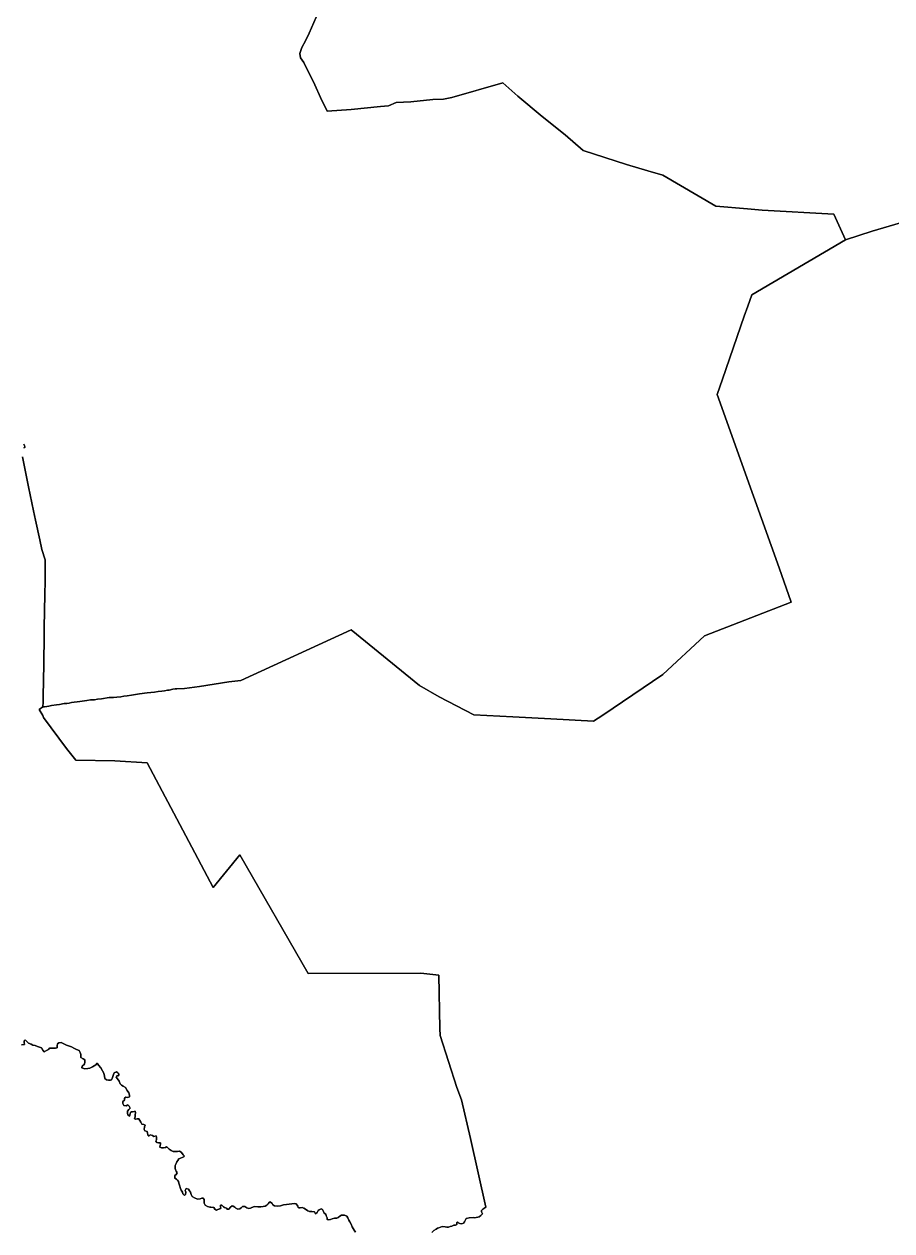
# Model space of a CAD drawing. Header units: inches. Extents: x 33.9 to 41.9, y -4.8 to 5.4.
# Drawn here: x 35.2214 to 35.4508, y -0.2427 to 0.0762 of the extents above; entities that cross this region are included whole.
import ezdxf

# ---------------------------------------------------------------- set-up
doc = ezdxf.new("R2010")
doc.units = ezdxf.units.IN
doc.header["$MEASUREMENT"] = 0
doc.layers.add('Counties', color=7, linetype='Continuous')

msp = doc.modelspace()

# ---------------------------------------------------------------- linework, layer by layer
at = {"layer": 'Counties'}
for points in [[(35.29984, 0.08088), (35.29677, 0.07379), (35.29581, 0.07182), (35.2948, 0.07004), (35.2943, 0.06842), (35.29445, 0.06726), (35.29531, 0.0661), (35.29823, 0.06012), (35.29969, 0.05683), (35.30151, 0.05324), (35.30781, 0.05365), (35.31557, 0.05441), (35.31769, 0.05461), (35.31971, 0.05547), (35.32364, 0.05568), (35.32944, 0.05624), (35.33226, 0.05639), (35.33443, 0.05684), (35.34794, 0.0607), (35.35192, 0.05715), (35.35832, 0.05179), (35.36442, 0.04698), (35.36921, 0.04283), (35.38066, 0.03914), (35.38625, 0.03747), (35.39019, 0.03626), (35.4042, 0.02811), (35.41257, 0.02741), (35.4165, 0.02705), (35.43546, 0.02595), (35.43848, 0.01921), (35.41378, 0.00463), (35.41267, 0.00164), (35.41176, -0.00094), (35.40602, -0.01765), (35.40458, -0.0217), (35.41421, -0.04853), (35.421, -0.0675), (35.42419, -0.07654), (35.40125, -0.0854), (35.39024, -0.09564), (35.37439, -0.1064), (35.37187, -0.108), (35.3606, -0.10739), (35.35062, -0.10688), (35.34023, -0.10632), (35.33107, -0.10151), (35.32592, -0.09857), (35.30781, -0.08385), (35.27864, -0.09725), (35.2755, -0.09756), (35.27164, -0.09824), (35.26778, -0.09881), (35.26382, -0.09933), (35.26178, -0.09946), (35.26127, -0.09948), (35.26068, -0.09953), (35.25974, -0.09975), (35.2593, -0.09983), (35.25852, -0.09994), (35.25779, -0.10004), (35.25679, -0.10015), (35.25582, -0.1003), (35.25393, -0.10048), (35.2519, -0.10075), (35.24975, -0.10112), (35.24862, -0.1013), (35.2477, -0.10137), (35.24695, -0.10154), (35.24593, -0.10166), (35.24505, -0.10174), (35.24383, -0.10177), (35.24181, -0.10208), (35.24077, -0.10217), (35.24001, -0.10232), (35.23893, -0.10236), (35.238, -0.10248), (35.23607, -0.10279), (35.23387, -0.10307), (35.23327, -0.10319), (35.23263, -0.1033), (35.23194, -0.10334), (35.2307, -0.10354), (35.2299, -0.10365), (35.22862, -0.10387), (35.22791, -0.10399), (35.22737, -0.10409), (35.22673, -0.10421), (35.22636, -0.10421), (35.22642, -0.10292), (35.22646, -0.10142), (35.22661, -0.09305), (35.22668, -0.08516), (35.22668, -0.0832), (35.22683, -0.07447), (35.22691, -0.07102), (35.22698, -0.06539), (35.22606, -0.06258), (35.22555, -0.06011), (35.22438, -0.05485), (35.22389, -0.05238), (35.22258, -0.04604), (35.22093, -0.03811)], [(35.29984, 0.08088), (35.29677, 0.07379), (35.29581, 0.07182), (35.2948, 0.07004), (35.2943, 0.06842), (35.29445, 0.06726), (35.29531, 0.0661), (35.29823, 0.06012), (35.29969, 0.05683), (35.30151, 0.05324), (35.30781, 0.05365), (35.31557, 0.05441), (35.31769, 0.05461), (35.31971, 0.05547), (35.32364, 0.05568), (35.32944, 0.05624), (35.33226, 0.05639), (35.33443, 0.05684), (35.34794, 0.0607), (35.35192, 0.05715), (35.35832, 0.05179), (35.36442, 0.04698), (35.36921, 0.04283), (35.38066, 0.03914), (35.38625, 0.03747), (35.39019, 0.03626), (35.4042, 0.02811), (35.41257, 0.02741), (35.4165, 0.02705), (35.43546, 0.02595), (35.43848, 0.01921), (35.41378, 0.00463), (35.41267, 0.00164), (35.41176, -0.00094), (35.40602, -0.01765), (35.40458, -0.0217), (35.41421, -0.04853), (35.421, -0.0675), (35.42419, -0.07654), (35.40125, -0.0854), (35.39024, -0.09564), (35.37439, -0.1064), (35.37187, -0.108), (35.3606, -0.10739), (35.35062, -0.10688), (35.34023, -0.10632), (35.33107, -0.10151), (35.32592, -0.09857), (35.30781, -0.08385), (35.27864, -0.09725), (35.2755, -0.09756), (35.27164, -0.09824), (35.26778, -0.09881), (35.26382, -0.09933), (35.26178, -0.09946), (35.26127, -0.09948), (35.26068, -0.09953), (35.25974, -0.09975), (35.2593, -0.09983), (35.25852, -0.09994), (35.25779, -0.10004), (35.25679, -0.10015), (35.25582, -0.1003), (35.25393, -0.10048), (35.2519, -0.10075), (35.24975, -0.10112), (35.24862, -0.1013), (35.2477, -0.10137), (35.24695, -0.10154), (35.24593, -0.10166), (35.24505, -0.10174), (35.24383, -0.10177), (35.24181, -0.10208), (35.24077, -0.10217), (35.24001, -0.10232), (35.23893, -0.10236), (35.238, -0.10248), (35.23607, -0.10279), (35.23387, -0.10307), (35.23327, -0.10319), (35.23263, -0.1033), (35.23194, -0.10334), (35.2307, -0.10354), (35.2299, -0.10365), (35.22862, -0.10387), (35.22791, -0.10399), (35.22737, -0.10409), (35.22673, -0.10421), (35.22636, -0.10421), (35.22642, -0.10292), (35.22646, -0.10142), (35.22661, -0.09305), (35.22668, -0.08516), (35.22668, -0.0832), (35.22683, -0.07447), (35.22691, -0.07102), (35.22698, -0.06539), (35.22606, -0.06258), (35.22555, -0.06011), (35.22438, -0.05485), (35.22389, -0.05238), (35.22258, -0.04604), (35.22093, -0.03811)], [(35.45609, 0.0246), (35.44557, 0.02151), (35.43848, 0.01921), (35.43546, 0.02595), (35.4165, 0.02705), (35.41257, 0.02741), (35.4042, 0.02811), (35.39019, 0.03626), (35.38625, 0.03747), (35.38066, 0.03914), (35.36921, 0.04283), (35.36442, 0.04698), (35.35832, 0.05179), (35.35192, 0.05715), (35.34794, 0.0607), (35.33443, 0.05684), (35.33226, 0.05639), (35.32944, 0.05624), (35.32364, 0.05568), (35.31971, 0.05547), (35.31769, 0.05461), (35.31557, 0.05441), (35.30781, 0.05365), (35.30151, 0.05324), (35.29969, 0.05683), (35.29823, 0.06012), (35.29531, 0.0661), (35.29445, 0.06726), (35.2943, 0.06842), (35.2948, 0.07004), (35.29581, 0.07182), (35.29677, 0.07379), (35.29984, 0.08088)], [(35.45609, 0.0246), (35.44557, 0.02151), (35.43848, 0.01921), (35.43546, 0.02595), (35.4165, 0.02705), (35.41257, 0.02741), (35.4042, 0.02811), (35.39019, 0.03626), (35.38625, 0.03747), (35.38066, 0.03914), (35.36921, 0.04283), (35.36442, 0.04698), (35.35832, 0.05179), (35.35192, 0.05715), (35.34794, 0.0607), (35.33443, 0.05684), (35.33226, 0.05639), (35.32944, 0.05624), (35.32364, 0.05568), (35.31971, 0.05547), (35.31769, 0.05461), (35.31557, 0.05441), (35.30781, 0.05365), (35.30151, 0.05324), (35.29969, 0.05683), (35.29823, 0.06012), (35.29531, 0.0661), (35.29445, 0.06726), (35.2943, 0.06842), (35.2948, 0.07004), (35.29581, 0.07182), (35.29677, 0.07379), (35.29984, 0.08088)], [(35.32917, -0.24313), (35.32972, -0.24253), (35.33027, -0.24223), (35.3307, -0.24197), (35.33103, -0.24185), (35.33188, -0.24155), (35.33273, -0.24163), (35.33315, -0.24167), (35.33358, -0.24167), (35.33404, -0.24155), (35.33443, -0.24142), (35.33502, -0.24112), (35.33544, -0.24116), (35.33578, -0.24099), (35.33578, -0.24048), (35.33595, -0.24031), (35.33629, -0.24061), (35.33659, -0.24073), (35.3371, -0.24078), (35.33752, -0.24065), (35.33777, -0.24027), (35.33807, -0.23971), (35.33824, -0.23937), (35.33905, -0.23924), (35.34023, -0.23911), (35.34057, -0.2392), (35.34168, -0.23894), (35.3421, -0.23856), (35.34252, -0.23813), (35.34231, -0.23766), (35.34231, -0.23728), (35.34269, -0.2369), (35.34341, -0.23639), (35.33942, -0.21824), (35.33705, -0.20806), (35.33573, -0.20478), (35.33136, -0.19102), (35.33128, -0.18923), (35.33098, -0.17513), (35.32627, -0.17458), (35.29646, -0.17468), (35.27843, -0.1433), (35.27135, -0.15191), (35.2641, -0.13828), (35.25388, -0.11899), (35.2454, -0.11848), (35.23505, -0.11831), (35.23259, -0.11521), (35.22648, -0.10703), (35.22631, -0.10648), (35.2254, -0.10487), (35.22636, -0.10421), (35.22673, -0.10421), (35.22737, -0.10409), (35.22791, -0.10399), (35.22862, -0.10387), (35.2299, -0.10365), (35.2307, -0.10354), (35.23194, -0.10334), (35.23263, -0.1033), (35.23327, -0.10319), (35.23387, -0.10307), (35.23607, -0.10279), (35.238, -0.10248), (35.23893, -0.10236), (35.24001, -0.10232), (35.24077, -0.10217), (35.24181, -0.10208), (35.24383, -0.10177), (35.24505, -0.10174), (35.24593, -0.10166), (35.24695, -0.10154), (35.2477, -0.10137), (35.24862, -0.1013), (35.24975, -0.10112), (35.2519, -0.10075), (35.25393, -0.10048), (35.25582, -0.1003), (35.25679, -0.10015), (35.25779, -0.10004), (35.25852, -0.09994), (35.2593, -0.09983), (35.25974, -0.09975), (35.26068, -0.09953), (35.26127, -0.09948), (35.26178, -0.09946), (35.26382, -0.09933), (35.26778, -0.09881), (35.27164, -0.09824), (35.2755, -0.09756), (35.27864, -0.09725), (35.30781, -0.08385), (35.32592, -0.09857), (35.33107, -0.10151), (35.34023, -0.10632), (35.35062, -0.10688), (35.3606, -0.10739), (35.37187, -0.108), (35.37439, -0.1064), (35.39024, -0.09564), (35.40125, -0.0854), (35.42419, -0.07654), (35.421, -0.0675), (35.41421, -0.04853), (35.40458, -0.0217), (35.40602, -0.01765), (35.41176, -0.00094), (35.41267, 0.00164), (35.41378, 0.00463), (35.43848, 0.01921), (35.44557, 0.02151), (35.45609, 0.0246)], [(35.32917, -0.24313), (35.32972, -0.24253), (35.33027, -0.24223), (35.3307, -0.24197), (35.33103, -0.24185), (35.33188, -0.24155), (35.33273, -0.24163), (35.33315, -0.24167), (35.33358, -0.24167), (35.33404, -0.24155), (35.33443, -0.24142), (35.33502, -0.24112), (35.33544, -0.24116), (35.33578, -0.24099), (35.33578, -0.24048), (35.33595, -0.24031), (35.33629, -0.24061), (35.33659, -0.24073), (35.3371, -0.24078), (35.33752, -0.24065), (35.33777, -0.24027), (35.33807, -0.23971), (35.33824, -0.23937), (35.33905, -0.23924), (35.34023, -0.23911), (35.34057, -0.2392), (35.34168, -0.23894), (35.3421, -0.23856), (35.34252, -0.23813), (35.34231, -0.23766), (35.34231, -0.23728), (35.34269, -0.2369), (35.34341, -0.23639), (35.33942, -0.21824), (35.33705, -0.20806), (35.33573, -0.20478), (35.33136, -0.19102), (35.33128, -0.18923), (35.33098, -0.17513), (35.32627, -0.17458), (35.29646, -0.17468), (35.27843, -0.1433), (35.27135, -0.15191), (35.2641, -0.13828), (35.25388, -0.11899), (35.2454, -0.11848), (35.23505, -0.11831), (35.23259, -0.11521), (35.22648, -0.10703), (35.22631, -0.10648), (35.2254, -0.10487), (35.22636, -0.10421), (35.22673, -0.10421), (35.22737, -0.10409), (35.22791, -0.10399), (35.22862, -0.10387), (35.2299, -0.10365), (35.2307, -0.10354), (35.23194, -0.10334), (35.23263, -0.1033), (35.23327, -0.10319), (35.23387, -0.10307), (35.23607, -0.10279), (35.238, -0.10248), (35.23893, -0.10236), (35.24001, -0.10232), (35.24077, -0.10217), (35.24181, -0.10208), (35.24383, -0.10177), (35.24505, -0.10174), (35.24593, -0.10166), (35.24695, -0.10154), (35.2477, -0.10137), (35.24862, -0.1013), (35.24975, -0.10112), (35.2519, -0.10075), (35.25393, -0.10048), (35.25582, -0.1003), (35.25679, -0.10015), (35.25779, -0.10004), (35.25852, -0.09994), (35.2593, -0.09983), (35.25974, -0.09975), (35.26068, -0.09953), (35.26127, -0.09948), (35.26178, -0.09946), (35.26382, -0.09933), (35.26778, -0.09881), (35.27164, -0.09824), (35.2755, -0.09756), (35.27864, -0.09725), (35.30781, -0.08385), (35.32592, -0.09857), (35.33107, -0.10151), (35.34023, -0.10632), (35.35062, -0.10688), (35.3606, -0.10739), (35.37187, -0.108), (35.37439, -0.1064), (35.39024, -0.09564), (35.40125, -0.0854), (35.42419, -0.07654), (35.421, -0.0675), (35.41421, -0.04853), (35.40458, -0.0217), (35.40602, -0.01765), (35.41176, -0.00094), (35.41267, 0.00164), (35.41378, 0.00463), (35.43848, 0.01921), (35.44557, 0.02151), (35.45609, 0.0246)], [(35.22131, -0.03478), (35.2215, -0.03515), (35.22159, -0.03548), (35.22157, -0.03566), (35.22128, -0.03573)], [(35.22128, -0.03573), (35.22157, -0.03566), (35.22159, -0.03548), (35.2215, -0.03515), (35.22131, -0.03478)], [(35.22131, -0.03478), (35.2215, -0.03515), (35.22159, -0.03548), (35.22157, -0.03566), (35.22128, -0.03573)], [(35.22128, -0.03573), (35.22157, -0.03566), (35.22159, -0.03548), (35.2215, -0.03515), (35.22131, -0.03478)], [(35.22093, -0.03811), (35.22258, -0.04604), (35.22389, -0.05238), (35.22438, -0.05485), (35.22555, -0.06011), (35.22606, -0.06258), (35.22698, -0.06539), (35.22691, -0.07102), (35.22683, -0.07447), (35.22668, -0.0832), (35.22668, -0.08516), (35.22661, -0.09305), (35.22646, -0.10142), (35.22642, -0.10292), (35.22636, -0.10421), (35.2254, -0.10487), (35.22631, -0.10648), (35.22648, -0.10703), (35.23259, -0.11521), (35.23505, -0.11831), (35.2454, -0.11848), (35.25388, -0.11899), (35.2641, -0.13828), (35.27135, -0.15191), (35.27843, -0.1433), (35.29646, -0.17468), (35.32627, -0.17458), (35.33098, -0.17513), (35.33128, -0.18923), (35.33136, -0.19102), (35.33573, -0.20478), (35.33705, -0.20806), (35.33942, -0.21824), (35.34341, -0.23639), (35.34269, -0.2369), (35.34231, -0.23728), (35.34231, -0.23766), (35.34252, -0.23813), (35.3421, -0.23856), (35.34168, -0.23894), (35.34057, -0.2392), (35.34023, -0.23911), (35.33905, -0.23924), (35.33824, -0.23937), (35.33807, -0.23971), (35.33777, -0.24027), (35.33752, -0.24065), (35.3371, -0.24078), (35.33659, -0.24073), (35.33629, -0.24061), (35.33595, -0.24031), (35.33578, -0.24048), (35.33578, -0.24099), (35.33544, -0.24116), (35.33502, -0.24112), (35.33443, -0.24142), (35.33404, -0.24155), (35.33358, -0.24167), (35.33315, -0.24167), (35.33273, -0.24163), (35.33188, -0.24155), (35.33103, -0.24185), (35.3307, -0.24197), (35.33027, -0.24223), (35.32972, -0.24253), (35.32917, -0.24313)], [(35.22093, -0.03811), (35.22258, -0.04604), (35.22389, -0.05238), (35.22438, -0.05485), (35.22555, -0.06011), (35.22606, -0.06258), (35.22698, -0.06539), (35.22691, -0.07102), (35.22683, -0.07447), (35.22668, -0.0832), (35.22668, -0.08516), (35.22661, -0.09305), (35.22646, -0.10142), (35.22642, -0.10292), (35.22636, -0.10421), (35.2254, -0.10487), (35.22631, -0.10648), (35.22648, -0.10703), (35.23259, -0.11521), (35.23505, -0.11831), (35.2454, -0.11848), (35.25388, -0.11899), (35.2641, -0.13828), (35.27135, -0.15191), (35.27843, -0.1433), (35.29646, -0.17468), (35.32627, -0.17458), (35.33098, -0.17513), (35.33128, -0.18923), (35.33136, -0.19102), (35.33573, -0.20478), (35.33705, -0.20806), (35.33942, -0.21824), (35.34341, -0.23639), (35.34269, -0.2369), (35.34231, -0.23728), (35.34231, -0.23766), (35.34252, -0.23813), (35.3421, -0.23856), (35.34168, -0.23894), (35.34057, -0.2392), (35.34023, -0.23911), (35.33905, -0.23924), (35.33824, -0.23937), (35.33807, -0.23971), (35.33777, -0.24027), (35.33752, -0.24065), (35.3371, -0.24078), (35.33659, -0.24073), (35.33629, -0.24061), (35.33595, -0.24031), (35.33578, -0.24048), (35.33578, -0.24099), (35.33544, -0.24116), (35.33502, -0.24112), (35.33443, -0.24142), (35.33404, -0.24155), (35.33358, -0.24167), (35.33315, -0.24167), (35.33273, -0.24163), (35.33188, -0.24155), (35.33103, -0.24185), (35.3307, -0.24197), (35.33027, -0.24223), (35.32972, -0.24253), (35.32917, -0.24313)], [(35.30899, -0.24297), (35.30865, -0.2425), (35.30814, -0.2416), (35.3078, -0.24088), (35.30746, -0.24024), (35.30725, -0.23986), (35.30699, -0.23926), (35.30669, -0.23879), (35.3061, -0.23854), (35.3053, -0.23854), (35.30483, -0.23875), (35.30441, -0.23909), (35.30407, -0.23935), (35.30343, -0.23935), (35.30284, -0.23952), (35.30237, -0.23965), (35.30178, -0.23973), (35.30152, -0.23969), (35.30148, -0.23926), (35.30122, -0.23871), (35.3011, -0.23829), (35.30071, -0.23803), (35.30055, -0.23756), (35.30029, -0.23705), (35.29987, -0.23684), (35.29936, -0.23709), (35.29915, -0.23731), (35.29889, -0.23777), (35.29843, -0.23812), (35.29813, -0.2376), (35.29741, -0.23756), (35.29686, -0.23752), (35.29635, -0.23735), (35.29575, -0.23697), (35.29533, -0.23667), (35.29486, -0.23646), (35.2944, -0.23658), (35.29402, -0.23658), (35.2938, -0.2365), (35.29376, -0.23616), (35.29334, -0.23548), (35.29279, -0.23539), (35.29211, -0.23548), (35.29143, -0.23561), (35.29071, -0.23573), (35.28999, -0.23582), (35.28914, -0.23608), (35.28842, -0.23612), (35.28761, -0.23603), (35.2871, -0.23578), (35.28693, -0.2354), (35.28647, -0.23501), (35.28617, -0.23514), (35.28587, -0.23552), (35.28558, -0.23586), (35.28507, -0.23612), (35.28456, -0.23625), (35.28397, -0.23633), (35.28316, -0.23633), (35.28231, -0.23625), (35.28159, -0.23646), (35.28121, -0.23663), (35.28074, -0.23676), (35.28028, -0.23659), (35.27977, -0.23625), (35.27909, -0.23621), (35.27879, -0.23659), (35.27845, -0.23685), (35.2779, -0.23689), (35.27735, -0.23664), (35.2771, -0.23638), (35.27667, -0.23613), (35.27642, -0.23608), (35.27595, -0.23642), (35.27549, -0.23689), (35.2751, -0.23689), (35.27485, -0.23664), (35.27438, -0.23651), (35.27413, -0.23634), (35.27362, -0.23591), (35.27332, -0.23591), (35.27332, -0.2363), (35.27337, -0.23668), (35.27311, -0.23681), (35.2726, -0.23702), (35.27222, -0.23719), (35.27184, -0.2369), (35.2715, -0.23647), (35.27078, -0.23638), (35.27048, -0.23643), (35.26985, -0.23621), (35.26921, -0.23588), (35.269, -0.23536), (35.26896, -0.23472), (35.26896, -0.23434), (35.26874, -0.23404), (35.26836, -0.23404), (35.26794, -0.23421), (35.26722, -0.2343), (35.26641, -0.23396), (35.26582, -0.23362), (35.26552, -0.23302), (35.26539, -0.23247), (35.26514, -0.23208), (35.2648, -0.23166), (35.26421, -0.23145), (35.26399, -0.23196), (35.26412, -0.23243), (35.26408, -0.23302), (35.26374, -0.23332), (35.26332, -0.23285), (35.26323, -0.23243), (35.26293, -0.23187), (35.26276, -0.23145), (35.26247, -0.2306), (35.26225, -0.23004), (35.26217, -0.22966), (35.26196, -0.22923), (35.2617, -0.22898), (35.26124, -0.22872), (35.26119, -0.22804), (35.26162, -0.22778), (35.26183, -0.22732), (35.26162, -0.22693), (35.26136, -0.22655), (35.26132, -0.22608), (35.26132, -0.22536), (35.26157, -0.22484), (35.26175, -0.22442), (35.26204, -0.22408), (35.2623, -0.22365), (35.26314, -0.22331), (35.26357, -0.2231), (35.26365, -0.22288), (35.26344, -0.22259), (35.26323, -0.22229), (35.26293, -0.2219), (35.26247, -0.22156), (35.26191, -0.22169), (35.26132, -0.22173), (35.26077, -0.22169), (35.26026, -0.22139), (35.25975, -0.2211), (35.25941, -0.22071), (35.25903, -0.22037), (35.25882, -0.22067), (35.25827, -0.22076), (35.25772, -0.22071), (35.25725, -0.22055), (35.25738, -0.22008), (35.25746, -0.21973), (35.25746, -0.21944), (35.25687, -0.21939), (35.25644, -0.21935), (35.25623, -0.21897), (35.2564, -0.21859), (35.2564, -0.21799), (35.25627, -0.21756), (35.25564, -0.21769), (35.2553, -0.21748), (35.25466, -0.21727), (35.25441, -0.21756), (35.25415, -0.21756), (35.25403, -0.21684), (35.2539, -0.21641), (35.2533, -0.21625), (35.25309, -0.2159), (35.25322, -0.21514), (35.25335, -0.21475), (35.25305, -0.21454), (35.2525, -0.21446), (35.2522, -0.2139), (35.25174, -0.21309), (35.25123, -0.21309), (35.2508, -0.21318), (35.25055, -0.21301), (35.25072, -0.21254), (35.25076, -0.21207), (35.25085, -0.21143), (35.25072, -0.21105), (35.25046, -0.21113), (35.25004, -0.21118), (35.24979, -0.21122), (35.24949, -0.21143), (35.24945, -0.21173), (35.24928, -0.21237), (35.24881, -0.21199), (35.24873, -0.21156), (35.24873, -0.21105), (35.24902, -0.21062), (35.2494, -0.2102), (35.24915, -0.20969), (35.24877, -0.20939), (35.24839, -0.2096), (35.24775, -0.20952), (35.24749, -0.20905), (35.24749, -0.20849), (35.24796, -0.20811), (35.24796, -0.20764), (35.24826, -0.20734), (35.24877, -0.20739), (35.24923, -0.20726), (35.24923, -0.20683), (35.24902, -0.20619), (35.24864, -0.20555), (35.24817, -0.20479), (35.24754, -0.2044), (35.24711, -0.20415), (35.24681, -0.20381), (35.24648, -0.20313), (35.24609, -0.20253), (35.24571, -0.20202), (35.24592, -0.20168), (35.24626, -0.20172), (35.24648, -0.2013), (35.24618, -0.20087), (35.2458, -0.20061), (35.24516, -0.20091), (35.24499, -0.20138), (35.24486, -0.20185), (35.24465, -0.20236), (35.24448, -0.20274), (35.24423, -0.20287), (35.24372, -0.20287), (35.24313, -0.20279), (35.24274, -0.20236), (35.24262, -0.20177), (35.24245, -0.20096), (35.24207, -0.2004), (35.24168, -0.19959), (35.24105, -0.19887), (35.24071, -0.19832), (35.24033, -0.19878), (35.2399, -0.19904), (35.23944, -0.1993), (35.23876, -0.19964), (35.23821, -0.19977), (35.2374, -0.19985), (35.23668, -0.19955), (35.23676, -0.19917), (35.23736, -0.19862), (35.23744, -0.19802), (35.2374, -0.19751), (35.23698, -0.19725), (35.23634, -0.19687), (35.23634, -0.19653), (35.23638, -0.1961), (35.23621, -0.19555), (35.23596, -0.19504), (35.2352, -0.1947), (35.23452, -0.19436), (35.23388, -0.19406), (35.23261, -0.19359), (35.23185, -0.19325), (35.23117, -0.19291), (35.23053, -0.193), (35.23023, -0.19321), (35.23011, -0.19376), (35.23015, -0.19428), (35.22968, -0.1944), (35.229, -0.19436), (35.22811, -0.19436), (35.22786, -0.1947), (35.22727, -0.19504), (35.22667, -0.19534), (35.22633, -0.19492), (35.22599, -0.19428), (35.22493, -0.19394), (35.2243, -0.19372), (35.2237, -0.1936), (35.22328, -0.1933), (35.22252, -0.19304), (35.22218, -0.1927), (35.22163, -0.19215), (35.22141, -0.19241), (35.22141, -0.19292), (35.22146, -0.19343), (35.2207, -0.19353)], [(35.2207, -0.19353), (35.22146, -0.19343), (35.22141, -0.19292), (35.22141, -0.19241), (35.22163, -0.19215), (35.22218, -0.1927), (35.22252, -0.19304), (35.22328, -0.1933), (35.2237, -0.1936), (35.2243, -0.19372), (35.22493, -0.19394), (35.22599, -0.19428), (35.22633, -0.19492), (35.22667, -0.19534), (35.22727, -0.19504), (35.22786, -0.1947), (35.22811, -0.19436), (35.229, -0.19436), (35.22968, -0.1944), (35.23015, -0.19428), (35.23011, -0.19376), (35.23023, -0.19321), (35.23053, -0.193), (35.23117, -0.19291), (35.23185, -0.19325), (35.23261, -0.19359), (35.23388, -0.19406), (35.23452, -0.19436), (35.2352, -0.1947), (35.23596, -0.19504), (35.23621, -0.19555), (35.23638, -0.1961), (35.23634, -0.19653), (35.23634, -0.19687), (35.23698, -0.19725), (35.2374, -0.19751), (35.23744, -0.19802), (35.23736, -0.19862), (35.23676, -0.19917), (35.23668, -0.19955), (35.2374, -0.19985), (35.23821, -0.19977), (35.23876, -0.19964), (35.23944, -0.1993), (35.2399, -0.19904), (35.24033, -0.19878), (35.24071, -0.19832), (35.24105, -0.19887), (35.24168, -0.19959), (35.24207, -0.2004), (35.24245, -0.20096), (35.24262, -0.20177), (35.24274, -0.20236), (35.24313, -0.20279), (35.24372, -0.20287), (35.24423, -0.20287), (35.24448, -0.20274), (35.24465, -0.20236), (35.24486, -0.20185), (35.24499, -0.20138), (35.24516, -0.20091), (35.2458, -0.20061), (35.24618, -0.20087), (35.24648, -0.2013), (35.24626, -0.20172), (35.24592, -0.20168), (35.24571, -0.20202), (35.24609, -0.20253), (35.24648, -0.20313), (35.24681, -0.20381), (35.24711, -0.20415), (35.24754, -0.2044), (35.24817, -0.20479), (35.24864, -0.20555), (35.24902, -0.20619), (35.24923, -0.20683), (35.24923, -0.20726), (35.24877, -0.20739), (35.24826, -0.20734), (35.24796, -0.20764), (35.24796, -0.20811), (35.24749, -0.20849), (35.24749, -0.20905), (35.24775, -0.20952), (35.24839, -0.2096), (35.24877, -0.20939), (35.24915, -0.20969), (35.2494, -0.2102), (35.24902, -0.21062), (35.24873, -0.21105), (35.24873, -0.21156), (35.24881, -0.21199), (35.24928, -0.21237), (35.24945, -0.21173), (35.24949, -0.21143), (35.24979, -0.21122), (35.25004, -0.21118), (35.25046, -0.21113), (35.25072, -0.21105), (35.25085, -0.21143), (35.25076, -0.21207), (35.25072, -0.21254), (35.25055, -0.21301), (35.2508, -0.21318), (35.25123, -0.21309), (35.25174, -0.21309), (35.2522, -0.2139), (35.2525, -0.21446), (35.25305, -0.21454), (35.25335, -0.21475), (35.25322, -0.21514), (35.25309, -0.2159), (35.2533, -0.21625), (35.2539, -0.21641), (35.25403, -0.21684), (35.25415, -0.21756), (35.25441, -0.21756), (35.25466, -0.21727), (35.2553, -0.21748), (35.25564, -0.21769), (35.25627, -0.21756), (35.2564, -0.21799), (35.2564, -0.21859), (35.25623, -0.21897), (35.25644, -0.21935), (35.25687, -0.21939), (35.25746, -0.21944), (35.25746, -0.21973), (35.25738, -0.22008), (35.25725, -0.22055), (35.25772, -0.22071), (35.25827, -0.22076), (35.25882, -0.22067), (35.25903, -0.22037), (35.25941, -0.22071), (35.25975, -0.2211), (35.26026, -0.22139), (35.26077, -0.22169), (35.26132, -0.22173), (35.26191, -0.22169), (35.26247, -0.22156), (35.26293, -0.2219), (35.26323, -0.22229), (35.26344, -0.22259), (35.26365, -0.22288), (35.26357, -0.2231), (35.26314, -0.22331), (35.2623, -0.22365), (35.26204, -0.22408), (35.26175, -0.22442), (35.26157, -0.22484), (35.26132, -0.22536), (35.26132, -0.22608), (35.26136, -0.22655), (35.26162, -0.22693), (35.26183, -0.22732), (35.26162, -0.22778), (35.26119, -0.22804), (35.26124, -0.22872), (35.2617, -0.22898), (35.26196, -0.22923), (35.26217, -0.22966), (35.26225, -0.23004), (35.26247, -0.2306), (35.26276, -0.23145), (35.26293, -0.23187), (35.26323, -0.23243), (35.26332, -0.23285), (35.26374, -0.23332), (35.26408, -0.23302), (35.26412, -0.23243), (35.26399, -0.23196), (35.26421, -0.23145), (35.2648, -0.23166), (35.26514, -0.23208), (35.26539, -0.23247), (35.26552, -0.23302), (35.26582, -0.23362), (35.26641, -0.23396), (35.26722, -0.2343), (35.26794, -0.23421), (35.26836, -0.23404), (35.26874, -0.23404), (35.26896, -0.23434), (35.26896, -0.23472), (35.269, -0.23536), (35.26921, -0.23588), (35.26985, -0.23621), (35.27048, -0.23643), (35.27078, -0.23638), (35.2715, -0.23647), (35.27184, -0.2369), (35.27222, -0.23719), (35.2726, -0.23702), (35.27311, -0.23681), (35.27337, -0.23668), (35.27332, -0.2363), (35.27332, -0.23591), (35.27362, -0.23591), (35.27413, -0.23634), (35.27438, -0.23651), (35.27485, -0.23664), (35.2751, -0.23689), (35.27549, -0.23689), (35.27595, -0.23642), (35.27642, -0.23608), (35.27667, -0.23613), (35.2771, -0.23638), (35.27735, -0.23664), (35.2779, -0.23689), (35.27845, -0.23685), (35.27879, -0.23659), (35.27909, -0.23621), (35.27977, -0.23625), (35.28028, -0.23659), (35.28074, -0.23676), (35.28121, -0.23663), (35.28159, -0.23646), (35.28231, -0.23625), (35.28316, -0.23633), (35.28397, -0.23633), (35.28456, -0.23625), (35.28507, -0.23612), (35.28558, -0.23586), (35.28587, -0.23552), (35.28617, -0.23514), (35.28647, -0.23501), (35.28693, -0.2354), (35.2871, -0.23578), (35.28761, -0.23603), (35.28842, -0.23612), (35.28914, -0.23608), (35.28999, -0.23582), (35.29071, -0.23573), (35.29143, -0.23561), (35.29211, -0.23548), (35.29279, -0.23539), (35.29334, -0.23548), (35.29376, -0.23616), (35.2938, -0.2365), (35.29402, -0.23658), (35.2944, -0.23658), (35.29486, -0.23646), (35.29533, -0.23667), (35.29575, -0.23697), (35.29635, -0.23735), (35.29686, -0.23752), (35.29741, -0.23756), (35.29813, -0.2376), (35.29843, -0.23812), (35.29889, -0.23777), (35.29915, -0.23731), (35.29936, -0.23709), (35.29987, -0.23684), (35.30029, -0.23705), (35.30055, -0.23756), (35.30071, -0.23803), (35.3011, -0.23829), (35.30122, -0.23871), (35.30148, -0.23926), (35.30152, -0.23969), (35.30178, -0.23973), (35.30237, -0.23965), (35.30284, -0.23952), (35.30343, -0.23935), (35.30407, -0.23935), (35.30441, -0.23909), (35.30483, -0.23875), (35.3053, -0.23854), (35.3061, -0.23854), (35.30669, -0.23879), (35.30699, -0.23926), (35.30725, -0.23986), (35.30746, -0.24024), (35.3078, -0.24088), (35.30814, -0.2416), (35.30865, -0.2425), (35.30899, -0.24297)], [(35.30899, -0.24297), (35.30865, -0.2425), (35.30814, -0.2416), (35.3078, -0.24088), (35.30746, -0.24024), (35.30725, -0.23986), (35.30699, -0.23926), (35.30669, -0.23879), (35.3061, -0.23854), (35.3053, -0.23854), (35.30483, -0.23875), (35.30441, -0.23909), (35.30407, -0.23935), (35.30343, -0.23935), (35.30284, -0.23952), (35.30237, -0.23965), (35.30178, -0.23973), (35.30152, -0.23969), (35.30148, -0.23926), (35.30122, -0.23871), (35.3011, -0.23829), (35.30071, -0.23803), (35.30055, -0.23756), (35.30029, -0.23705), (35.29987, -0.23684), (35.29936, -0.23709), (35.29915, -0.23731), (35.29889, -0.23777), (35.29843, -0.23812), (35.29813, -0.2376), (35.29741, -0.23756), (35.29686, -0.23752), (35.29635, -0.23735), (35.29575, -0.23697), (35.29533, -0.23667), (35.29486, -0.23646), (35.2944, -0.23658), (35.29402, -0.23658), (35.2938, -0.2365), (35.29376, -0.23616), (35.29334, -0.23548), (35.29279, -0.23539), (35.29211, -0.23548), (35.29143, -0.23561), (35.29071, -0.23573), (35.28999, -0.23582), (35.28914, -0.23608), (35.28842, -0.23612), (35.28761, -0.23603), (35.2871, -0.23578), (35.28693, -0.2354), (35.28647, -0.23501), (35.28617, -0.23514), (35.28587, -0.23552), (35.28558, -0.23586), (35.28507, -0.23612), (35.28456, -0.23625), (35.28397, -0.23633), (35.28316, -0.23633), (35.28231, -0.23625), (35.28159, -0.23646), (35.28121, -0.23663), (35.28074, -0.23676), (35.28028, -0.23659), (35.27977, -0.23625), (35.27909, -0.23621), (35.27879, -0.23659), (35.27845, -0.23685), (35.2779, -0.23689), (35.27735, -0.23664), (35.2771, -0.23638), (35.27667, -0.23613), (35.27642, -0.23608), (35.27595, -0.23642), (35.27549, -0.23689), (35.2751, -0.23689), (35.27485, -0.23664), (35.27438, -0.23651), (35.27413, -0.23634), (35.27362, -0.23591), (35.27332, -0.23591), (35.27332, -0.2363), (35.27337, -0.23668), (35.27311, -0.23681), (35.2726, -0.23702), (35.27222, -0.23719), (35.27184, -0.2369), (35.2715, -0.23647), (35.27078, -0.23638), (35.27048, -0.23643), (35.26985, -0.23621), (35.26921, -0.23588), (35.269, -0.23536), (35.26896, -0.23472), (35.26896, -0.23434), (35.26874, -0.23404), (35.26836, -0.23404), (35.26794, -0.23421), (35.26722, -0.2343), (35.26641, -0.23396), (35.26582, -0.23362), (35.26552, -0.23302), (35.26539, -0.23247), (35.26514, -0.23208), (35.2648, -0.23166), (35.26421, -0.23145), (35.26399, -0.23196), (35.26412, -0.23243), (35.26408, -0.23302), (35.26374, -0.23332), (35.26332, -0.23285), (35.26323, -0.23243), (35.26293, -0.23187), (35.26276, -0.23145), (35.26247, -0.2306), (35.26225, -0.23004), (35.26217, -0.22966), (35.26196, -0.22923), (35.2617, -0.22898), (35.26124, -0.22872), (35.26119, -0.22804), (35.26162, -0.22778), (35.26183, -0.22732), (35.26162, -0.22693), (35.26136, -0.22655), (35.26132, -0.22608), (35.26132, -0.22536), (35.26157, -0.22484), (35.26175, -0.22442), (35.26204, -0.22408), (35.2623, -0.22365), (35.26314, -0.22331), (35.26357, -0.2231), (35.26365, -0.22288), (35.26344, -0.22259), (35.26323, -0.22229), (35.26293, -0.2219), (35.26247, -0.22156), (35.26191, -0.22169), (35.26132, -0.22173), (35.26077, -0.22169), (35.26026, -0.22139), (35.25975, -0.2211), (35.25941, -0.22071), (35.25903, -0.22037), (35.25882, -0.22067), (35.25827, -0.22076), (35.25772, -0.22071), (35.25725, -0.22055), (35.25738, -0.22008), (35.25746, -0.21973), (35.25746, -0.21944), (35.25687, -0.21939), (35.25644, -0.21935), (35.25623, -0.21897), (35.2564, -0.21859), (35.2564, -0.21799), (35.25627, -0.21756), (35.25564, -0.21769), (35.2553, -0.21748), (35.25466, -0.21727), (35.25441, -0.21756), (35.25415, -0.21756), (35.25403, -0.21684), (35.2539, -0.21641), (35.2533, -0.21625), (35.25309, -0.2159), (35.25322, -0.21514), (35.25335, -0.21475), (35.25305, -0.21454), (35.2525, -0.21446), (35.2522, -0.2139), (35.25174, -0.21309), (35.25123, -0.21309), (35.2508, -0.21318), (35.25055, -0.21301), (35.25072, -0.21254), (35.25076, -0.21207), (35.25085, -0.21143), (35.25072, -0.21105), (35.25046, -0.21113), (35.25004, -0.21118), (35.24979, -0.21122), (35.24949, -0.21143), (35.24945, -0.21173), (35.24928, -0.21237), (35.24881, -0.21199), (35.24873, -0.21156), (35.24873, -0.21105), (35.24902, -0.21062), (35.2494, -0.2102), (35.24915, -0.20969), (35.24877, -0.20939), (35.24839, -0.2096), (35.24775, -0.20952), (35.24749, -0.20905), (35.24749, -0.20849), (35.24796, -0.20811), (35.24796, -0.20764), (35.24826, -0.20734), (35.24877, -0.20739), (35.24923, -0.20726), (35.24923, -0.20683), (35.24902, -0.20619), (35.24864, -0.20555), (35.24817, -0.20479), (35.24754, -0.2044), (35.24711, -0.20415), (35.24681, -0.20381), (35.24648, -0.20313), (35.24609, -0.20253), (35.24571, -0.20202), (35.24592, -0.20168), (35.24626, -0.20172), (35.24648, -0.2013), (35.24618, -0.20087), (35.2458, -0.20061), (35.24516, -0.20091), (35.24499, -0.20138), (35.24486, -0.20185), (35.24465, -0.20236), (35.24448, -0.20274), (35.24423, -0.20287), (35.24372, -0.20287), (35.24313, -0.20279), (35.24274, -0.20236), (35.24262, -0.20177), (35.24245, -0.20096), (35.24207, -0.2004), (35.24168, -0.19959), (35.24105, -0.19887), (35.24071, -0.19832), (35.24033, -0.19878), (35.2399, -0.19904), (35.23944, -0.1993), (35.23876, -0.19964), (35.23821, -0.19977), (35.2374, -0.19985), (35.23668, -0.19955), (35.23676, -0.19917), (35.23736, -0.19862), (35.23744, -0.19802), (35.2374, -0.19751), (35.23698, -0.19725), (35.23634, -0.19687), (35.23634, -0.19653), (35.23638, -0.1961), (35.23621, -0.19555), (35.23596, -0.19504), (35.2352, -0.1947), (35.23452, -0.19436), (35.23388, -0.19406), (35.23261, -0.19359), (35.23185, -0.19325), (35.23117, -0.19291), (35.23053, -0.193), (35.23023, -0.19321), (35.23011, -0.19376), (35.23015, -0.19428), (35.22968, -0.1944), (35.229, -0.19436), (35.22811, -0.19436), (35.22786, -0.1947), (35.22727, -0.19504), (35.22667, -0.19534), (35.22633, -0.19492), (35.22599, -0.19428), (35.22493, -0.19394), (35.2243, -0.19372), (35.2237, -0.1936), (35.22328, -0.1933), (35.22252, -0.19304), (35.22218, -0.1927), (35.22163, -0.19215), (35.22141, -0.19241), (35.22141, -0.19292), (35.22146, -0.19343), (35.2207, -0.19353)], [(35.2207, -0.19353), (35.22146, -0.19343), (35.22141, -0.19292), (35.22141, -0.19241), (35.22163, -0.19215), (35.22218, -0.1927), (35.22252, -0.19304), (35.22328, -0.1933), (35.2237, -0.1936), (35.2243, -0.19372), (35.22493, -0.19394), (35.22599, -0.19428), (35.22633, -0.19492), (35.22667, -0.19534), (35.22727, -0.19504), (35.22786, -0.1947), (35.22811, -0.19436), (35.229, -0.19436), (35.22968, -0.1944), (35.23015, -0.19428), (35.23011, -0.19376), (35.23023, -0.19321), (35.23053, -0.193), (35.23117, -0.19291), (35.23185, -0.19325), (35.23261, -0.19359), (35.23388, -0.19406), (35.23452, -0.19436), (35.2352, -0.1947), (35.23596, -0.19504), (35.23621, -0.19555), (35.23638, -0.1961), (35.23634, -0.19653), (35.23634, -0.19687), (35.23698, -0.19725), (35.2374, -0.19751), (35.23744, -0.19802), (35.23736, -0.19862), (35.23676, -0.19917), (35.23668, -0.19955), (35.2374, -0.19985), (35.23821, -0.19977), (35.23876, -0.19964), (35.23944, -0.1993), (35.2399, -0.19904), (35.24033, -0.19878), (35.24071, -0.19832), (35.24105, -0.19887), (35.24168, -0.19959), (35.24207, -0.2004), (35.24245, -0.20096), (35.24262, -0.20177), (35.24274, -0.20236), (35.24313, -0.20279), (35.24372, -0.20287), (35.24423, -0.20287), (35.24448, -0.20274), (35.24465, -0.20236), (35.24486, -0.20185), (35.24499, -0.20138), (35.24516, -0.20091), (35.2458, -0.20061), (35.24618, -0.20087), (35.24648, -0.2013), (35.24626, -0.20172), (35.24592, -0.20168), (35.24571, -0.20202), (35.24609, -0.20253), (35.24648, -0.20313), (35.24681, -0.20381), (35.24711, -0.20415), (35.24754, -0.2044), (35.24817, -0.20479), (35.24864, -0.20555), (35.24902, -0.20619), (35.24923, -0.20683), (35.24923, -0.20726), (35.24877, -0.20739), (35.24826, -0.20734), (35.24796, -0.20764), (35.24796, -0.20811), (35.24749, -0.20849), (35.24749, -0.20905), (35.24775, -0.20952), (35.24839, -0.2096), (35.24877, -0.20939), (35.24915, -0.20969), (35.2494, -0.2102), (35.24902, -0.21062), (35.24873, -0.21105), (35.24873, -0.21156), (35.24881, -0.21199), (35.24928, -0.21237), (35.24945, -0.21173), (35.24949, -0.21143), (35.24979, -0.21122), (35.25004, -0.21118), (35.25046, -0.21113), (35.25072, -0.21105), (35.25085, -0.21143), (35.25076, -0.21207), (35.25072, -0.21254), (35.25055, -0.21301), (35.2508, -0.21318), (35.25123, -0.21309), (35.25174, -0.21309), (35.2522, -0.2139), (35.2525, -0.21446), (35.25305, -0.21454), (35.25335, -0.21475), (35.25322, -0.21514), (35.25309, -0.2159), (35.2533, -0.21625), (35.2539, -0.21641), (35.25403, -0.21684), (35.25415, -0.21756), (35.25441, -0.21756), (35.25466, -0.21727), (35.2553, -0.21748), (35.25564, -0.21769), (35.25627, -0.21756), (35.2564, -0.21799), (35.2564, -0.21859), (35.25623, -0.21897), (35.25644, -0.21935), (35.25687, -0.21939), (35.25746, -0.21944), (35.25746, -0.21973), (35.25738, -0.22008), (35.25725, -0.22055), (35.25772, -0.22071), (35.25827, -0.22076), (35.25882, -0.22067), (35.25903, -0.22037), (35.25941, -0.22071), (35.25975, -0.2211), (35.26026, -0.22139), (35.26077, -0.22169), (35.26132, -0.22173), (35.26191, -0.22169), (35.26247, -0.22156), (35.26293, -0.2219), (35.26323, -0.22229), (35.26344, -0.22259), (35.26365, -0.22288), (35.26357, -0.2231), (35.26314, -0.22331), (35.2623, -0.22365), (35.26204, -0.22408), (35.26175, -0.22442), (35.26157, -0.22484), (35.26132, -0.22536), (35.26132, -0.22608), (35.26136, -0.22655), (35.26162, -0.22693), (35.26183, -0.22732), (35.26162, -0.22778), (35.26119, -0.22804), (35.26124, -0.22872), (35.2617, -0.22898), (35.26196, -0.22923), (35.26217, -0.22966), (35.26225, -0.23004), (35.26247, -0.2306), (35.26276, -0.23145), (35.26293, -0.23187), (35.26323, -0.23243), (35.26332, -0.23285), (35.26374, -0.23332), (35.26408, -0.23302), (35.26412, -0.23243), (35.26399, -0.23196), (35.26421, -0.23145), (35.2648, -0.23166), (35.26514, -0.23208), (35.26539, -0.23247), (35.26552, -0.23302), (35.26582, -0.23362), (35.26641, -0.23396), (35.26722, -0.2343), (35.26794, -0.23421), (35.26836, -0.23404), (35.26874, -0.23404), (35.26896, -0.23434), (35.26896, -0.23472), (35.269, -0.23536), (35.26921, -0.23588), (35.26985, -0.23621), (35.27048, -0.23643), (35.27078, -0.23638), (35.2715, -0.23647), (35.27184, -0.2369), (35.27222, -0.23719), (35.2726, -0.23702), (35.27311, -0.23681), (35.27337, -0.23668), (35.27332, -0.2363), (35.27332, -0.23591), (35.27362, -0.23591), (35.27413, -0.23634), (35.27438, -0.23651), (35.27485, -0.23664), (35.2751, -0.23689), (35.27549, -0.23689), (35.27595, -0.23642), (35.27642, -0.23608), (35.27667, -0.23613), (35.2771, -0.23638), (35.27735, -0.23664), (35.2779, -0.23689), (35.27845, -0.23685), (35.27879, -0.23659), (35.27909, -0.23621), (35.27977, -0.23625), (35.28028, -0.23659), (35.28074, -0.23676), (35.28121, -0.23663), (35.28159, -0.23646), (35.28231, -0.23625), (35.28316, -0.23633), (35.28397, -0.23633), (35.28456, -0.23625), (35.28507, -0.23612), (35.28558, -0.23586), (35.28587, -0.23552), (35.28617, -0.23514), (35.28647, -0.23501), (35.28693, -0.2354), (35.2871, -0.23578), (35.28761, -0.23603), (35.28842, -0.23612), (35.28914, -0.23608), (35.28999, -0.23582), (35.29071, -0.23573), (35.29143, -0.23561), (35.29211, -0.23548), (35.29279, -0.23539), (35.29334, -0.23548), (35.29376, -0.23616), (35.2938, -0.2365), (35.29402, -0.23658), (35.2944, -0.23658), (35.29486, -0.23646), (35.29533, -0.23667), (35.29575, -0.23697), (35.29635, -0.23735), (35.29686, -0.23752), (35.29741, -0.23756), (35.29813, -0.2376), (35.29843, -0.23812), (35.29889, -0.23777), (35.29915, -0.23731), (35.29936, -0.23709), (35.29987, -0.23684), (35.30029, -0.23705), (35.30055, -0.23756), (35.30071, -0.23803), (35.3011, -0.23829), (35.30122, -0.23871), (35.30148, -0.23926), (35.30152, -0.23969), (35.30178, -0.23973), (35.30237, -0.23965), (35.30284, -0.23952), (35.30343, -0.23935), (35.30407, -0.23935), (35.30441, -0.23909), (35.30483, -0.23875), (35.3053, -0.23854), (35.3061, -0.23854), (35.30669, -0.23879), (35.30699, -0.23926), (35.30725, -0.23986), (35.30746, -0.24024), (35.3078, -0.24088), (35.30814, -0.2416), (35.30865, -0.2425), (35.30899, -0.24297)]]:
    msp.add_lwpolyline(points, dxfattribs=at)

doc.saveas('drawing.dxf')
